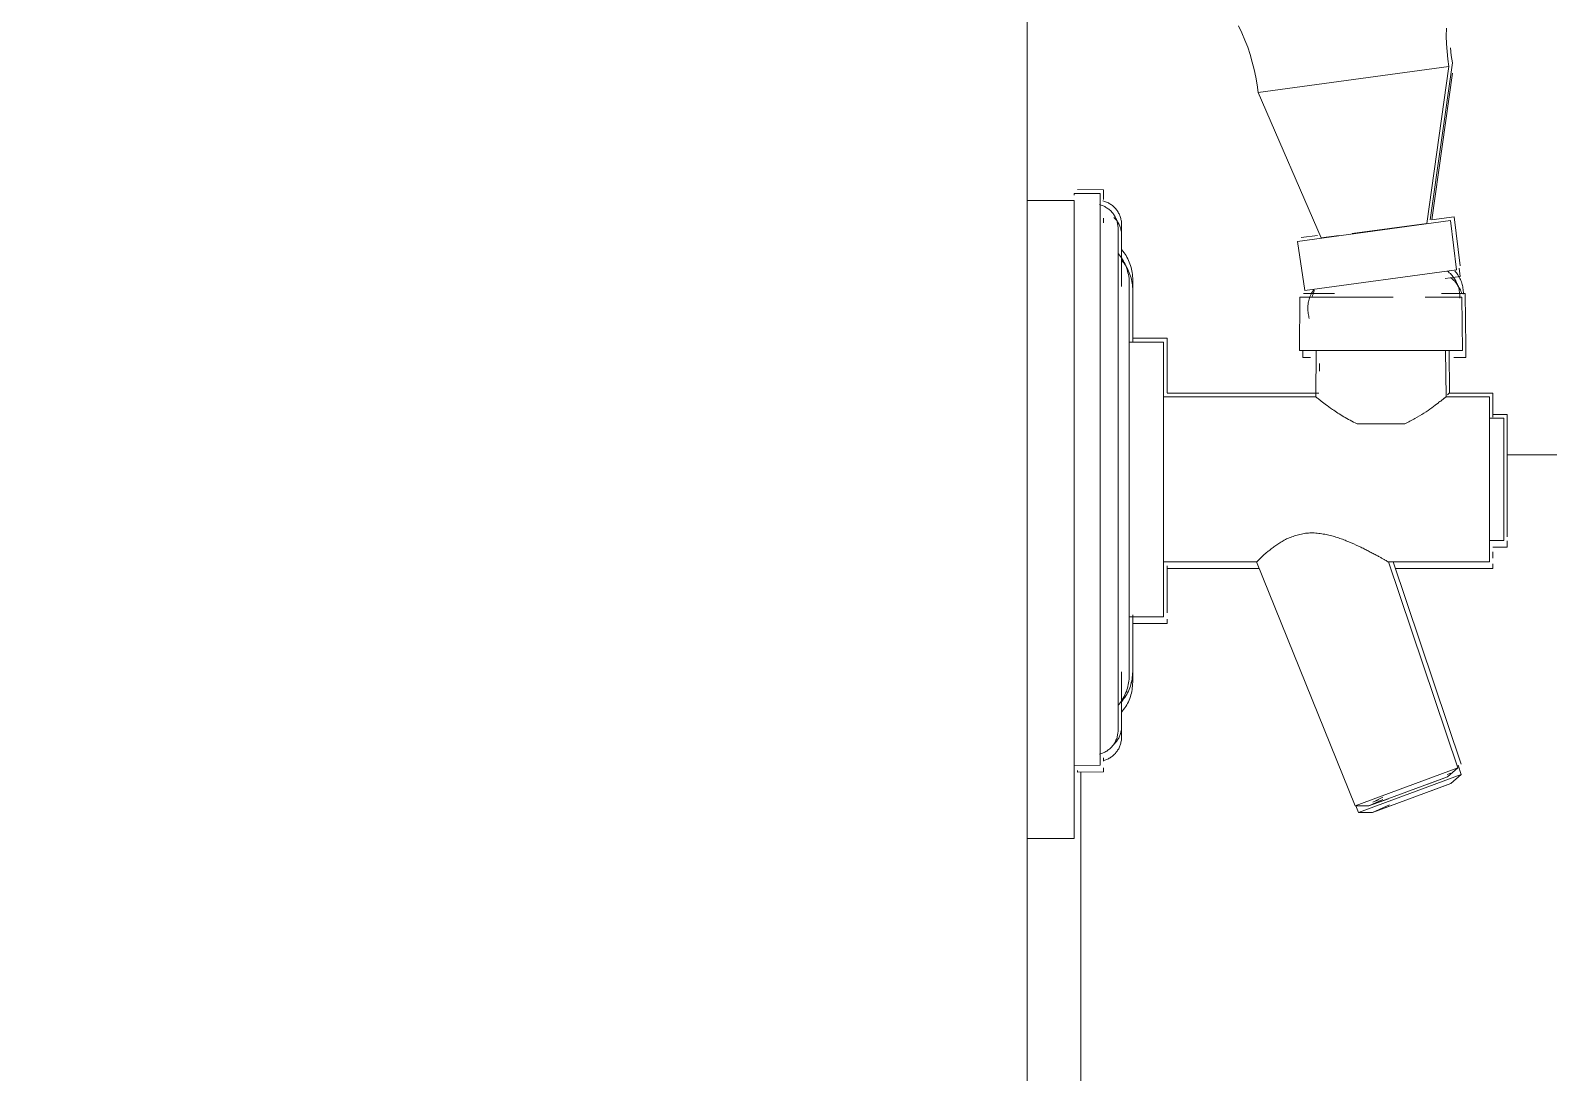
# Model space of a CAD drawing. Extents: x 4834 to 83801, y -13735 to 32221.
# Drawn here: x 13587.18 to 13599.08, y -12441.37 to -12433.21 of the extents above; entities that cross this region are included whole.
import ezdxf

# ---------------------------------------------------------------- set-up
doc = ezdxf.new("R2010")
doc.units = 0
doc.header["$LTSCALE"] = 8
doc.header["$MEASUREMENT"] = 0
doc.layers.add('A-COLS', color=52, linetype='Continuous', lineweight=9)
doc.layers.add('Q-CASE', color=31, linetype='Continuous', lineweight=9)
doc.layers.add('A-WALL-PATT', color=253, linetype='Continuous')

# ---------------------------------------------------------------- blocks, each defined once
blk = doc.blocks.new('Rectangular Column - 24_ x 24_-369624-Section 1')
at = {"layer": 'A-COLS'}
blk.add_line((844.667, 108), (844.667, 0), dxfattribs=at)
blk = doc.blocks.new('BAR_WITH_STOOLS_16588 - BAR_WITH_STOOLS_16588-392758-Section 1')
at = {"layer": 'Q-CASE'}
for p, q in [((847.827, 73.849), (848, 75.078)), ((846.477, 74.845), (847.972, 75.049)), ((847.8, 73.82), (847.972, 75.049)), ((847.838, 73.848), (848, 74.996)), ((846.477, 74.845), (846.972, 73.707)), ((845.24, 74.053), (845.036, 74.055)), ((845.036, 74.055), (845.036, 74.041)), ((845.267, 74.082), (845.063, 74.085)), ((845.24, 69.574), (845.24, 74.053)), ((845.267, 74.006), (845.267, 74.082)), ((845.036, 74), (844.667, 74)), ((845.036, 69), (845.036, 74)), ((845.267, 73.824), (845.267, 73.861)), ((845.38, 73.654), (845.38, 73.783)), ((845.38, 73.783), (845.38, 73.654)), ((845.38, 69.844), (845.38, 73.783)), ((845.38, 73.783), (845.38, 73.588)), ((845.38, 73.654), (845.38, 73.783)), ((845.38, 73.783), (845.38, 73.654)), ((845.38, 73.654), (845.38, 73.783)), ((845.38, 73.783), (845.38, 73.654)), ((845.407, 73.325), (845.407, 73.813)), ((845.407, 73.813), (845.407, 73.617)), ((845.407, 73.617), (845.407, 73.813)), ((845.407, 73.813), (845.407, 73.617)), ((845.407, 73.617), (845.407, 73.813)), ((845.407, 73.813), (845.407, 73.617)), ((845.407, 73.617), (845.407, 73.813)), ((845.407, 73.813), (845.407, 73.617)), ((846.787, 73.679), (847.986, 73.842)), ((847.214, 73.74), (847.8, 73.82)), ((847.837, 73.848), (848.013, 73.872)), ((848.033, 73.456), (847.986, 73.842)), ((848.06, 73.486), (848.013, 73.872)), ((845.407, 73.664), (845.407, 73.73)), ((845.407, 73.73), (845.407, 73.664)), ((845.407, 73.664), (845.407, 73.73)), ((845.407, 73.73), (845.407, 73.664)), ((846.787, 73.679), (846.845, 73.294)), ((846.814, 73.709), (846.944, 73.726)), ((846.972, 73.707), (847.112, 73.726)), ((846.845, 73.294), (848.033, 73.456)), ((848.06, 73.403), (848.052, 73.47)), ((845.468, 73.073), (845.468, 73.348)), ((845.468, 73.348), (845.468, 73.073)), ((845.468, 70.279), (845.468, 73.348)), ((845.468, 73.348), (845.468, 72.966)), ((845.468, 73.073), (845.468, 73.348)), ((845.468, 73.348), (845.468, 73.073)), ((845.468, 73.073), (845.468, 73.348)), ((845.468, 73.348), (845.468, 73.073)), ((845.495, 72.967), (845.495, 73.378)), ((845.495, 73.378), (845.495, 72.967)), ((845.495, 72.967), (845.495, 73.378)), ((845.495, 73.378), (845.495, 72.967)), ((845.495, 72.967), (845.495, 73.378)), ((845.495, 73.378), (845.495, 72.967)), ((845.495, 72.967), (845.495, 73.378)), ((845.495, 73.378), (845.495, 72.967)), ((845.495, 72.962), (845.495, 73.295)), ((845.495, 73.295), (845.495, 72.962)), ((845.495, 72.962), (845.495, 73.295)), ((845.495, 73.295), (845.495, 72.962)), ((847.943, 73.388), (848.06, 73.403)), ((846.805, 73.241), (846.801, 72.823)), ((847.535, 73.241), (846.805, 73.241)), ((847.077, 73.271), (846.833, 73.271)), ((848.074, 73.241), (847.788, 73.241)), ((848.101, 73.271), (847.915, 73.271)), ((848.078, 72.823), (848.074, 73.241)), ((848.105, 72.853), (848.101, 73.271)), ((845.737, 72.89), (845.468, 72.89)), ((845.468, 70.737), (845.468, 72.89)), ((845.765, 72.919), (845.495, 72.919)), ((845.737, 70.737), (845.737, 72.89)), ((845.765, 72.491), (845.765, 72.919)), ((846.801, 72.823), (848.078, 72.823)), ((846.829, 72.823), (846.828, 72.77)), ((846.933, 72.823), (846.929, 72.46)), ((847.95, 72.46), (847.946, 72.823)), ((847.977, 72.49), (847.974, 72.823)), ((848.104, 72.853), (848.105, 72.853)), ((848.105, 72.77), (848.105, 72.853)), ((846.828, 72.77), (846.889, 72.77)), ((846.959, 72.723), (846.958, 72.661)), ((848.011, 72.77), (848.105, 72.77)), ((846.929, 72.46), (845.737, 72.46)), ((846.953, 72.49), (845.765, 72.49)), ((848.29, 72.46), (847.95, 72.46)), ((848.317, 72.49), (847.977, 72.49)), ((848.29, 71.167), (848.29, 72.46)), ((848.317, 72.301), (848.317, 72.49)), ((845.382, 71.853), (845.382, 72.267)), ((847.253, 72.25), (847.627, 72.25)), ((848.402, 72.293), (848.29, 72.293)), ((848.429, 72.323), (848.317, 72.323)), ((848.402, 71.334), (848.402, 72.293)), ((848.429, 71.364), (848.429, 72.323)), ((845.382, 71.36), (845.382, 71.813)), ((848.29, 71.334), (848.402, 71.334)), ((848.317, 71.281), (848.429, 71.281)), ((848.429, 71.281), (848.429, 71.331)), ((845.737, 71.167), (846.465, 71.167)), ((846.465, 71.167), (847.238, 69.254)), ((847.5, 71.167), (848.29, 71.167)), ((848.043, 69.552), (847.5, 71.167)), ((848.07, 69.582), (847.537, 71.167)), ((848.317, 71.196), (848.317, 71.246)), ((848.317, 71.114), (848.317, 71.151)), ((845.765, 70.767), (845.765, 71.137)), ((845.765, 71.114), (846.486, 71.114)), ((847.555, 71.114), (848.317, 71.114)), ((845.468, 70.737), (845.737, 70.737)), ((845.468, 70.7), (845.468, 70.279)), ((845.495, 70.309), (845.495, 70.708)), ((845.495, 70.708), (845.495, 70.309)), ((845.495, 70.226), (845.495, 70.708)), ((845.495, 70.685), (845.495, 70.702)), ((845.495, 70.685), (845.765, 70.685)), ((845.765, 70.685), (845.765, 70.719)), ((845.495, 70.309), (845.495, 70.652)), ((845.495, 70.652), (845.495, 70.309)), ((845.495, 70.309), (845.495, 70.652)), ((845.495, 70.652), (845.495, 70.309)), ((845.495, 70.309), (845.495, 70.652)), ((845.495, 70.652), (845.495, 70.309)), ((845.495, 70.648), (845.495, 70.226)), ((845.495, 70.226), (845.495, 70.648)), ((845.495, 70.648), (845.495, 70.226)), ((845.468, 70.497), (845.468, 70.535)), ((845.468, 70.535), (845.468, 70.497)), ((845.468, 70.497), (845.468, 70.535)), ((845.468, 70.535), (845.468, 70.497)), ((845.468, 70.497), (845.468, 70.535)), ((845.468, 70.535), (845.468, 70.497)), ((845.468, 70.279), (845.468, 70.484)), ((845.468, 70.484), (845.468, 70.279)), ((845.468, 70.279), (845.468, 70.484)), ((845.468, 70.484), (845.468, 70.279)), ((845.468, 70.279), (845.468, 70.484)), ((845.468, 70.484), (845.468, 70.279)), ((845.407, 69.874), (845.407, 70.304)), ((845.38, 70.039), (845.38, 69.844)), ((845.407, 70.069), (845.407, 69.874)), ((845.407, 69.792), (845.407, 70.048)), ((845.407, 69.987), (845.407, 69.792)), ((845.407, 69.792), (845.407, 69.987)), ((845.407, 69.987), (845.407, 69.792)), ((845.38, 69.844), (845.38, 69.917)), ((845.38, 69.917), (845.38, 69.844)), ((845.38, 69.844), (845.38, 69.917)), ((845.38, 69.917), (845.38, 69.844)), ((845.38, 69.844), (845.38, 69.917)), ((845.38, 69.917), (845.38, 69.844)), ((845.407, 69.874), (845.407, 69.915)), ((845.407, 69.915), (845.407, 69.874)), ((845.407, 69.874), (845.407, 69.915)), ((845.407, 69.915), (845.407, 69.874)), ((845.407, 69.874), (845.407, 69.915)), ((845.407, 69.915), (845.407, 69.874)), ((845.267, 69.604), (845.267, 69.631)), ((845.036, 69.572), (845.24, 69.574)), ((845.063, 69.532), (845.063, 69.519)), ((845.063, 69.519), (845.267, 69.522)), ((845.267, 69.522), (845.267, 69.553)), ((848.043, 69.552), (847.238, 69.254)), ((848.07, 69.5), (847.265, 69.202)), ((847.959, 69.501), (847.988, 69.511)), ((847.988, 69.511), (847.959, 69.501)), ((847.961, 69.482), (848.043, 69.552)), ((847.988, 69.429), (848.07, 69.5)), ((847.988, 69.429), (848.07, 69.5)), ((848.07, 69.5), (848.046, 69.573)), ((847.346, 69.254), (847.961, 69.482)), ((847.373, 69.202), (847.988, 69.429)), ((847.961, 69.482), (847.807, 69.425)), ((847.988, 69.429), (847.834, 69.372)), ((847.834, 69.372), (847.988, 69.429)), ((847.988, 69.429), (847.834, 69.372)), ((847.238, 69.254), (847.346, 69.254)), ((847.243, 69.256), (847.265, 69.202)), ((847.5, 69.311), (847.346, 69.254)), ((847.455, 69.305), (847.346, 69.254)), ((847.507, 69.264), (847.373, 69.202)), ((847.507, 69.264), (847.373, 69.202)), ((847.527, 69.259), (847.373, 69.202)), ((847.373, 69.202), (847.527, 69.259)), ((847.527, 69.259), (847.373, 69.202)), ((847.376, 69.285), (847.42, 69.301)), ((847.42, 69.301), (847.376, 69.285)), ((847.455, 69.322), (847.397, 69.295)), ((847.265, 69.202), (847.373, 69.202)), ((844.667, 69), (845.036, 69))]:
    blk.add_line(p, q, dxfattribs=at)
at = {"layer": 'Q-CASE', "flags": 128}
for points in [[(847.953, 75.349), (847.952, 75.288), (847.953, 75.227), (847.958, 75.166), (847.964, 75.106), (847.972, 75.049)], [(846.477, 74.845), (846.47, 74.905), (846.46, 74.965), (846.447, 75.025), (846.432, 75.084), (846.415, 75.143), (846.396, 75.2), (846.374, 75.257), (846.35, 75.313), (846.324, 75.368)], [(847.985, 75.196), (847.991, 75.135), (848, 75.078)], [(845.234, 73.967), (845.241, 73.965), (845.248, 73.963), (845.256, 73.96), (845.263, 73.957), (845.27, 73.954), (845.277, 73.951), (845.283, 73.947), (845.29, 73.943), (845.296, 73.939), (845.303, 73.935), (845.309, 73.93), (845.314, 73.925), (845.32, 73.92), (845.326, 73.915), (845.331, 73.909), (845.336, 73.903), (845.341, 73.897), (845.345, 73.891), (845.349, 73.885), (845.353, 73.878), (845.357, 73.872), (845.361, 73.865), (845.364, 73.858), (845.367, 73.851), (845.37, 73.844), (845.372, 73.836), (845.374, 73.829), (845.376, 73.822), (845.377, 73.814), (845.378, 73.807), (845.379, 73.799), (845.38, 73.791), (845.38, 73.784), (845.38, 73.783)], [(845.261, 73.997), (845.268, 73.995), (845.276, 73.992), (845.283, 73.99), (845.29, 73.987), (845.297, 73.984), (845.304, 73.981), (845.31, 73.977), (845.317, 73.973), (845.323, 73.969), (845.33, 73.964), (845.336, 73.96), (845.342, 73.955), (845.347, 73.95), (845.353, 73.944), (845.358, 73.939), (845.363, 73.933), (845.368, 73.927), (845.372, 73.921), (845.377, 73.915), (845.381, 73.908), (845.384, 73.901), (845.388, 73.895), (845.391, 73.888), (845.394, 73.881), (845.397, 73.874), (845.399, 73.866), (845.401, 73.859), (845.403, 73.851), (845.404, 73.844), (845.406, 73.836), (845.406, 73.829), (845.407, 73.821), (845.407, 73.814), (845.407, 73.813)], [(845.341, 73.897), (845.345, 73.891), (845.349, 73.885), (845.353, 73.878), (845.357, 73.872)], [(845.341, 73.897), (845.345, 73.891), (845.349, 73.885), (845.353, 73.878), (845.357, 73.872)], [(845.341, 73.897), (845.345, 73.891), (845.349, 73.885), (845.353, 73.878), (845.357, 73.872)], [(845.368, 73.927), (845.372, 73.921), (845.377, 73.915), (845.381, 73.908), (845.384, 73.901), (845.388, 73.895), (845.391, 73.888), (845.394, 73.881), (845.397, 73.874), (845.399, 73.866), (845.401, 73.859), (845.403, 73.851), (845.404, 73.844), (845.406, 73.836), (845.406, 73.829), (845.407, 73.821), (845.407, 73.814), (845.407, 73.813)], [(845.368, 73.927), (845.372, 73.921), (845.377, 73.915), (845.381, 73.908), (845.384, 73.901), (845.388, 73.895), (845.391, 73.888), (845.394, 73.881), (845.397, 73.874), (845.399, 73.866), (845.401, 73.859), (845.403, 73.851), (845.404, 73.844), (845.406, 73.836), (845.406, 73.829), (845.407, 73.821), (845.407, 73.814), (845.407, 73.813)], [(845.368, 73.927), (845.372, 73.921), (845.377, 73.915), (845.381, 73.908), (845.384, 73.901), (845.388, 73.895), (845.391, 73.888), (845.394, 73.881), (845.397, 73.874), (845.399, 73.866), (845.401, 73.859), (845.403, 73.851), (845.404, 73.844), (845.406, 73.836), (845.406, 73.829), (845.407, 73.821), (845.407, 73.814), (845.407, 73.813)], [(845.347, 73.867), (845.353, 73.862), (845.358, 73.856), (845.363, 73.851), (845.368, 73.845), (845.372, 73.839), (845.377, 73.832), (845.381, 73.826), (845.384, 73.819), (845.388, 73.812), (845.391, 73.805), (845.394, 73.798), (845.397, 73.791), (845.399, 73.784), (845.401, 73.776), (845.403, 73.769), (845.404, 73.762), (845.406, 73.754), (845.406, 73.746), (845.407, 73.739), (845.407, 73.731), (845.407, 73.73)], [(845.367, 73.851), (845.37, 73.844), (845.372, 73.836), (845.374, 73.829), (845.376, 73.822), (845.377, 73.814), (845.378, 73.807), (845.379, 73.799), (845.38, 73.791), (845.38, 73.784), (845.38, 73.783)], [(845.367, 73.851), (845.37, 73.844), (845.372, 73.836), (845.374, 73.829), (845.376, 73.822), (845.377, 73.814), (845.378, 73.807), (845.379, 73.799), (845.38, 73.791), (845.38, 73.784), (845.38, 73.783)], [(845.367, 73.851), (845.37, 73.844), (845.372, 73.836), (845.374, 73.829), (845.376, 73.822), (845.377, 73.814), (845.378, 73.807), (845.379, 73.799), (845.38, 73.791), (845.38, 73.784), (845.38, 73.783)], [(845.368, 73.845), (845.372, 73.839), (845.377, 73.832), (845.381, 73.826), (845.384, 73.819), (845.388, 73.812), (845.391, 73.805), (845.394, 73.798), (845.397, 73.791), (845.399, 73.784), (845.401, 73.776), (845.403, 73.769), (845.404, 73.762), (845.406, 73.754), (845.406, 73.746), (845.407, 73.739), (845.407, 73.731), (845.407, 73.73)], [(845.382, 73.583), (845.391, 73.572), (845.4, 73.561), (845.408, 73.549), (845.415, 73.537), (845.423, 73.524), (845.429, 73.512), (845.436, 73.499), (845.441, 73.486), (845.446, 73.473), (845.451, 73.459), (845.455, 73.446), (845.458, 73.432), (845.461, 73.418), (845.464, 73.404), (845.466, 73.39), (845.467, 73.375), (845.467, 73.361), (845.468, 73.351)], [(845.408, 73.549), (845.415, 73.537), (845.423, 73.524), (845.429, 73.512), (845.436, 73.499), (845.441, 73.486), (845.446, 73.473), (845.451, 73.459), (845.455, 73.446), (845.458, 73.432), (845.461, 73.418), (845.464, 73.404), (845.466, 73.39), (845.467, 73.375), (845.467, 73.361), (845.468, 73.351)], [(845.408, 73.549), (845.415, 73.537), (845.423, 73.524), (845.429, 73.512), (845.436, 73.499), (845.441, 73.486), (845.446, 73.473), (845.451, 73.459), (845.455, 73.446), (845.458, 73.432), (845.461, 73.418), (845.464, 73.404), (845.466, 73.39), (845.467, 73.375), (845.467, 73.361), (845.468, 73.351)], [(845.408, 73.549), (845.415, 73.537), (845.423, 73.524), (845.429, 73.512), (845.436, 73.499), (845.441, 73.486), (845.446, 73.473), (845.451, 73.459), (845.455, 73.446), (845.458, 73.432), (845.461, 73.418), (845.464, 73.404), (845.466, 73.39), (845.467, 73.375), (845.467, 73.361), (845.468, 73.351)], [(845.409, 73.613), (845.418, 73.602), (845.427, 73.59), (845.435, 73.579), (845.443, 73.567), (845.45, 73.554), (845.456, 73.542), (845.463, 73.529), (845.468, 73.516), (845.473, 73.502), (845.478, 73.489), (845.482, 73.475), (845.486, 73.462), (845.488, 73.448), (845.491, 73.434), (845.493, 73.419), (845.494, 73.405), (845.495, 73.391), (845.495, 73.381)], [(845.409, 73.613), (845.418, 73.602), (845.427, 73.59), (845.435, 73.579), (845.443, 73.567), (845.45, 73.554), (845.456, 73.542), (845.463, 73.529), (845.468, 73.516), (845.473, 73.502), (845.478, 73.489), (845.482, 73.475), (845.485, 73.462), (845.488, 73.448), (845.491, 73.434), (845.493, 73.419), (845.494, 73.405), (845.495, 73.391), (845.495, 73.381)], [(845.409, 73.613), (845.418, 73.602), (845.427, 73.59), (845.435, 73.579), (845.443, 73.567), (845.45, 73.554), (845.456, 73.542), (845.463, 73.529), (845.468, 73.516), (845.473, 73.502), (845.478, 73.489), (845.482, 73.475), (845.486, 73.462), (845.488, 73.448), (845.491, 73.434), (845.493, 73.419), (845.494, 73.405), (845.495, 73.391), (845.495, 73.381)], [(845.409, 73.613), (845.418, 73.602), (845.427, 73.59), (845.435, 73.579), (845.443, 73.567), (845.45, 73.554), (845.456, 73.542), (845.463, 73.529), (845.468, 73.516), (845.473, 73.502), (845.478, 73.489), (845.482, 73.475), (845.485, 73.462), (845.488, 73.448), (845.491, 73.434), (845.493, 73.419), (845.494, 73.405), (845.495, 73.391), (845.495, 73.381)], [(845.409, 73.53), (845.418, 73.519), (845.427, 73.508), (845.435, 73.496), (845.443, 73.484), (845.45, 73.472), (845.456, 73.459), (845.463, 73.446), (845.468, 73.433), (845.473, 73.42), (845.478, 73.407), (845.482, 73.393), (845.486, 73.379), (845.488, 73.365), (845.491, 73.351), (845.493, 73.337), (845.494, 73.323), (845.495, 73.309), (845.495, 73.299)], [(845.409, 73.53), (845.418, 73.519), (845.427, 73.508), (845.435, 73.496), (845.443, 73.484), (845.45, 73.472), (845.456, 73.459), (845.463, 73.446), (845.468, 73.433), (845.473, 73.42), (845.478, 73.407), (845.482, 73.393), (845.486, 73.379), (845.488, 73.365), (845.491, 73.351), (845.493, 73.337), (845.494, 73.323), (845.495, 73.309), (845.495, 73.299)], [(847.961, 73.446), (847.969, 73.44), (847.976, 73.433), (847.984, 73.426), (847.991, 73.418), (847.998, 73.411), (848.004, 73.403), (848.01, 73.395), (848.016, 73.386), (848.022, 73.378), (848.027, 73.369), (848.031, 73.36), (848.036, 73.35), (848.04, 73.341), (848.043, 73.331), (848.047, 73.322), (848.05, 73.312), (848.052, 73.302), (848.054, 73.292), (848.056, 73.282), (848.057, 73.272), (848.058, 73.261), (848.058, 73.251), (848.059, 73.241), (848.058, 73.235)], [(848.018, 73.448), (848.025, 73.441), (848.031, 73.433), (848.037, 73.424), (848.043, 73.416), (848.049, 73.407), (848.054, 73.398), (848.059, 73.389), (848.063, 73.38), (848.067, 73.371), (848.071, 73.361), (848.074, 73.351), (848.077, 73.342), (848.079, 73.332), (848.081, 73.322), (848.083, 73.312), (848.084, 73.301), (848.085, 73.291), (848.086, 73.281), (848.086, 73.271), (848.085, 73.264)], [(845.468, 73.201), (845.468, 73.217), (845.468, 73.241), (845.468, 73.262), (845.468, 73.282), (845.468, 73.299), (845.468, 73.314), (845.468, 73.326), (845.468, 73.336), (845.468, 73.343), (845.468, 73.348), (845.468, 73.351), (845.468, 73.351)], [(845.468, 73.351), (845.468, 73.35), (845.468, 73.346), (845.468, 73.34), (845.468, 73.332), (845.468, 73.321), (845.468, 73.307), (845.468, 73.291), (845.468, 73.273), (845.468, 73.253), (845.468, 73.23), (845.468, 73.205), (845.468, 73.201)], [(845.468, 70.275), (845.468, 70.277), (845.468, 70.28), (845.468, 70.287), (845.468, 70.295), (845.468, 70.306), (845.468, 70.32), (845.468, 70.335), (845.468, 70.354), (845.468, 70.374), (845.468, 70.397), (845.468, 70.422), (845.468, 70.449), (845.468, 70.479), (845.468, 70.51), (845.468, 70.544), (845.468, 70.58), (845.468, 70.618), (845.468, 70.657), (845.468, 70.699), (845.468, 70.742), (845.468, 70.787), (845.468, 70.833), (845.468, 70.882), (845.468, 70.931), (845.468, 70.982), (845.468, 71.035), (845.468, 71.089), (845.468, 71.143), (845.468, 71.199), (845.468, 71.256), (845.468, 71.314), (845.468, 71.372), (845.468, 71.432), (845.468, 71.492), (845.468, 71.552), (845.468, 71.613), (845.468, 71.674), (845.468, 71.735), (845.468, 71.797), (845.468, 71.858), (845.468, 71.92), (845.468, 71.981), (845.468, 72.042), (845.468, 72.103), (845.468, 72.163), (845.468, 72.222), (845.468, 72.281), (845.468, 72.34), (845.468, 72.397), (845.468, 72.453), (845.468, 72.509), (845.468, 72.563), (845.468, 72.616), (845.468, 72.668), (845.468, 72.718), (845.468, 72.767), (845.468, 72.815), (845.468, 72.861), (845.468, 72.905), (845.468, 72.947), (845.468, 72.988), (845.468, 73.027), (845.468, 73.064), (845.468, 73.098), (845.468, 73.131), (845.468, 73.162), (845.468, 73.19), (845.468, 73.217), (845.468, 73.241), (845.468, 73.262), (845.468, 73.282), (845.468, 73.299), (845.468, 73.314), (845.468, 73.326), (845.468, 73.336), (845.468, 73.343), (845.468, 73.348), (845.468, 73.351), (845.468, 73.351)], [(845.468, 73.351), (845.468, 73.35), (845.468, 73.346), (845.468, 73.34), (845.468, 73.332), (845.468, 73.321), (845.468, 73.307), (845.468, 73.291), (845.468, 73.273), (845.468, 73.253), (845.468, 73.23), (845.468, 73.205), (845.468, 73.178), (845.468, 73.148), (845.468, 73.116), (845.468, 73.083), (845.468, 73.047), (845.468, 73.009), (845.468, 72.97), (845.468, 72.928), (845.468, 72.885)], [(845.468, 73.201), (845.468, 73.217), (845.468, 73.241), (845.468, 73.262), (845.468, 73.282), (845.468, 73.299), (845.468, 73.314), (845.468, 73.326), (845.468, 73.336), (845.468, 73.343), (845.468, 73.348), (845.468, 73.351), (845.468, 73.351)], [(845.468, 73.351), (845.468, 73.35), (845.468, 73.346), (845.468, 73.34), (845.468, 73.332), (845.468, 73.321), (845.468, 73.307), (845.468, 73.291), (845.468, 73.273), (845.468, 73.253), (845.468, 73.23), (845.468, 73.205), (845.468, 73.201)], [(845.468, 73.201), (845.468, 73.217), (845.468, 73.241), (845.468, 73.262), (845.468, 73.282), (845.468, 73.299), (845.468, 73.314), (845.468, 73.326), (845.468, 73.336), (845.468, 73.343), (845.468, 73.348), (845.468, 73.351), (845.468, 73.351)], [(845.468, 73.351), (845.468, 73.35), (845.468, 73.346), (845.468, 73.34), (845.468, 73.332), (845.468, 73.321), (845.468, 73.307), (845.468, 73.291), (845.468, 73.273), (845.468, 73.253), (845.468, 73.23), (845.468, 73.205), (845.468, 73.201)], [(845.495, 72.891), (845.495, 72.935), (845.495, 72.977), (845.495, 73.018), (845.495, 73.057), (845.495, 73.093), (845.495, 73.128), (845.495, 73.161), (845.495, 73.192), (845.495, 73.22), (845.495, 73.246), (845.495, 73.271), (845.495, 73.292), (845.495, 73.312), (845.495, 73.329), (845.495, 73.344), (845.495, 73.356), (845.495, 73.366), (845.495, 73.373), (845.495, 73.378), (845.495, 73.381), (845.495, 73.381)], [(845.495, 73.381), (845.495, 73.38), (845.495, 73.376), (845.495, 73.37), (845.495, 73.362), (845.495, 73.35), (845.495, 73.337), (845.495, 73.321), (845.495, 73.303), (845.495, 73.283), (845.495, 73.26), (845.495, 73.235), (845.495, 73.207), (845.495, 73.178), (845.495, 73.146), (845.495, 73.113), (845.495, 73.077), (845.495, 73.039), (845.495, 72.999), (845.495, 72.958), (845.495, 72.915)], [(845.495, 72.931), (845.495, 72.935), (845.495, 72.977), (845.495, 73.018), (845.495, 73.057), (845.495, 73.093), (845.495, 73.128), (845.495, 73.161), (845.495, 73.192), (845.495, 73.22), (845.495, 73.246), (845.495, 73.271), (845.495, 73.292), (845.495, 73.312), (845.495, 73.329), (845.495, 73.344), (845.495, 73.356), (845.495, 73.366), (845.495, 73.373), (845.495, 73.378), (845.495, 73.381), (845.495, 73.381)], [(845.495, 73.381), (845.495, 73.38), (845.495, 73.376), (845.495, 73.37), (845.495, 73.362), (845.495, 73.35), (845.495, 73.337), (845.495, 73.321), (845.495, 73.303), (845.495, 73.283), (845.495, 73.26), (845.495, 73.235), (845.495, 73.207), (845.495, 73.178), (845.495, 73.146), (845.495, 73.113), (845.495, 73.077), (845.495, 73.039), (845.495, 72.999), (845.495, 72.958), (845.495, 72.915)], [(845.495, 72.931), (845.495, 72.935), (845.495, 72.977), (845.495, 73.018), (845.495, 73.057), (845.495, 73.093), (845.495, 73.128), (845.495, 73.161), (845.495, 73.192), (845.495, 73.22), (845.495, 73.246), (845.495, 73.271), (845.495, 73.292), (845.495, 73.312), (845.495, 73.329), (845.495, 73.344), (845.495, 73.356), (845.495, 73.366), (845.495, 73.373), (845.495, 73.378), (845.495, 73.381), (845.495, 73.381)], [(845.495, 73.381), (845.495, 73.38), (845.495, 73.376), (845.495, 73.37), (845.495, 73.362), (845.495, 73.35), (845.495, 73.337), (845.495, 73.321), (845.495, 73.303), (845.495, 73.283), (845.495, 73.26), (845.495, 73.235), (845.495, 73.207), (845.495, 73.178), (845.495, 73.146), (845.495, 73.113), (845.495, 73.077), (845.495, 73.039), (845.495, 72.999), (845.495, 72.958), (845.495, 72.915)], [(845.495, 72.931), (845.495, 72.935), (845.495, 72.977), (845.495, 73.018), (845.495, 73.057), (845.495, 73.093), (845.495, 73.128), (845.495, 73.161), (845.495, 73.192), (845.495, 73.22), (845.495, 73.246), (845.495, 73.271), (845.495, 73.292), (845.495, 73.312), (845.495, 73.329), (845.495, 73.344), (845.495, 73.356), (845.495, 73.366), (845.495, 73.373), (845.495, 73.378), (845.495, 73.381), (845.495, 73.381)], [(845.495, 73.381), (845.495, 73.38), (845.495, 73.376), (845.495, 73.37), (845.495, 73.362), (845.495, 73.35), (845.495, 73.337), (845.495, 73.321), (845.495, 73.303), (845.495, 73.283), (845.495, 73.26), (845.495, 73.235), (845.495, 73.207), (845.495, 73.178), (845.495, 73.146), (845.495, 73.113), (845.495, 73.077), (845.495, 73.039), (845.495, 72.999), (845.495, 72.958), (845.495, 72.915)], [(845.495, 72.931), (845.495, 72.936), (845.495, 72.974), (845.495, 73.011), (845.495, 73.046), (845.495, 73.079), (845.495, 73.109), (845.495, 73.138), (845.495, 73.164), (845.495, 73.188), (845.495, 73.21), (845.495, 73.229), (845.495, 73.246), (845.495, 73.261), (845.495, 73.273), (845.495, 73.283), (845.495, 73.291), (845.495, 73.296), (845.495, 73.298), (845.495, 73.299)], [(845.495, 73.299), (845.495, 73.298), (845.495, 73.294), (845.495, 73.288), (845.495, 73.279), (845.495, 73.268), (845.495, 73.255), (845.495, 73.239), (845.495, 73.221), (845.495, 73.2), (845.495, 73.177), (845.495, 73.152), (845.495, 73.125), (845.495, 73.095), (845.495, 73.064), (845.495, 73.03), (845.495, 72.994), (845.495, 72.957), (845.495, 72.917)], [(845.495, 72.931), (845.495, 72.936), (845.495, 72.974), (845.495, 73.011), (845.495, 73.046), (845.495, 73.079), (845.495, 73.109), (845.495, 73.138), (845.495, 73.164), (845.495, 73.188), (845.495, 73.21), (845.495, 73.229), (845.495, 73.246), (845.495, 73.261), (845.495, 73.273), (845.495, 73.283), (845.495, 73.291), (845.495, 73.296), (845.495, 73.298), (845.495, 73.299)], [(845.495, 73.299), (845.495, 73.298), (845.495, 73.294), (845.495, 73.288), (845.495, 73.279), (845.495, 73.268), (845.495, 73.255), (845.495, 73.239), (845.495, 73.221), (845.495, 73.2), (845.495, 73.177), (845.495, 73.152), (845.495, 73.125), (845.495, 73.095), (845.495, 73.064), (845.495, 73.03), (845.495, 72.994), (845.495, 72.957), (845.495, 72.917)], [(846.879, 73.074), (846.876, 73.084), (846.874, 73.094), (846.872, 73.104), (846.87, 73.114), (846.869, 73.124), (846.868, 73.134), (846.867, 73.145), (846.867, 73.155), (846.867, 73.165), (846.868, 73.175), (846.869, 73.185), (846.871, 73.196), (846.873, 73.206), (846.875, 73.216), (846.878, 73.226), (846.881, 73.235), (846.884, 73.245), (846.888, 73.254), (846.893, 73.264), (846.897, 73.273), (846.902, 73.282), (846.908, 73.291), (846.913, 73.299), (846.917, 73.304)], [(846.902, 73.245), (846.905, 73.255), (846.908, 73.265), (846.912, 73.275), (846.915, 73.284), (846.92, 73.294)], [(847.988, 73.394), (847.996, 73.387), (848.003, 73.38), (848.011, 73.373), (848.018, 73.366), (848.025, 73.358), (848.031, 73.35), (848.037, 73.342), (848.043, 73.334), (848.049, 73.325), (848.054, 73.316), (848.059, 73.307), (848.063, 73.298), (848.067, 73.288), (848.071, 73.279), (848.074, 73.269)], [(847.996, 73.387), (848.003, 73.38), (848.011, 73.373), (848.018, 73.366), (848.025, 73.358), (848.031, 73.35), (848.037, 73.342), (848.043, 73.334), (848.049, 73.325), (848.054, 73.316), (848.059, 73.307), (848.063, 73.298), (848.067, 73.288), (848.071, 73.279), (848.074, 73.269)], [(848.016, 73.386), (848.022, 73.378), (848.027, 73.369), (848.031, 73.36), (848.036, 73.35), (848.04, 73.341), (848.043, 73.331), (848.047, 73.322), (848.05, 73.312), (848.052, 73.302), (848.054, 73.292), (848.056, 73.282), (848.057, 73.272)], [(848.016, 73.386), (848.022, 73.378), (848.027, 73.369), (848.031, 73.36), (848.036, 73.35), (848.04, 73.341), (848.043, 73.331), (848.047, 73.322), (848.05, 73.312), (848.052, 73.302), (848.054, 73.292), (848.056, 73.282), (848.057, 73.272)], [(848.016, 73.386), (848.022, 73.378), (848.027, 73.369), (848.031, 73.36), (848.036, 73.35), (848.04, 73.341), (848.043, 73.331), (848.047, 73.322), (848.05, 73.312), (848.052, 73.302), (848.054, 73.292), (848.056, 73.282), (848.057, 73.272)], [(848.054, 73.398), (848.058, 73.389), (848.063, 73.38), (848.067, 73.371), (848.071, 73.361), (848.074, 73.351), (848.077, 73.342), (848.079, 73.332), (848.081, 73.322), (848.083, 73.312), (848.084, 73.301), (848.085, 73.291), (848.086, 73.281), (848.086, 73.271)], [(848.054, 73.398), (848.059, 73.389), (848.063, 73.38), (848.067, 73.371), (848.071, 73.361), (848.074, 73.351), (848.077, 73.342), (848.079, 73.332), (848.081, 73.322), (848.083, 73.312), (848.084, 73.301), (848.085, 73.291), (848.086, 73.281), (848.086, 73.271)], [(848.054, 73.398), (848.058, 73.389), (848.063, 73.38), (848.067, 73.371), (848.071, 73.361), (848.074, 73.351), (848.077, 73.342), (848.079, 73.332), (848.081, 73.322), (848.083, 73.312), (848.084, 73.301), (848.085, 73.291), (848.086, 73.281), (848.086, 73.271)], [(845.468, 70.722), (845.468, 70.679), (845.468, 70.639), (845.468, 70.6), (845.468, 70.563), (845.468, 70.528), (845.468, 70.496), (845.468, 70.465), (845.468, 70.436), (845.468, 70.41), (845.468, 70.386), (845.468, 70.364), (845.468, 70.345), (845.468, 70.328), (845.468, 70.313), (845.468, 70.301), (845.468, 70.291), (845.468, 70.283), (845.468, 70.278), (845.468, 70.276), (845.468, 70.275)], [(845.495, 70.752), (845.495, 70.709), (845.495, 70.669), (845.495, 70.63), (845.495, 70.593), (845.495, 70.558), (845.495, 70.525), (845.495, 70.495), (845.495, 70.466), (845.495, 70.44), (845.495, 70.416), (845.495, 70.394), (845.495, 70.375), (845.495, 70.358), (845.495, 70.343), (845.495, 70.331), (845.495, 70.321), (845.495, 70.313), (845.495, 70.308), (845.495, 70.306), (845.495, 70.305)], [(845.495, 70.223), (845.495, 70.224), (845.495, 70.228), (845.495, 70.234), (845.495, 70.243), (845.495, 70.254), (845.495, 70.267), (845.495, 70.283), (845.495, 70.301), (845.495, 70.321), (845.495, 70.344), (845.495, 70.369), (845.495, 70.397), (845.495, 70.426), (845.495, 70.458), (845.495, 70.492), (845.495, 70.527), (845.495, 70.565), (845.495, 70.605), (845.495, 70.646), (845.495, 70.689), (845.495, 70.734)], [(845.495, 70.305), (845.495, 70.307), (845.495, 70.31), (845.495, 70.316), (845.495, 70.325), (845.495, 70.336), (845.495, 70.349), (845.495, 70.365), (845.495, 70.383), (845.495, 70.404), (845.495, 70.427), (845.495, 70.452), (845.495, 70.479), (845.495, 70.509), (845.495, 70.54), (845.495, 70.574), (845.495, 70.61), (845.495, 70.647), (845.495, 70.687), (845.495, 70.728)], [(845.495, 70.223), (845.495, 70.224), (845.495, 70.228), (845.495, 70.234), (845.495, 70.243), (845.495, 70.254), (845.495, 70.267), (845.495, 70.283), (845.495, 70.301), (845.495, 70.321), (845.495, 70.344), (845.495, 70.369), (845.495, 70.397), (845.495, 70.426), (845.495, 70.458), (845.495, 70.492), (845.495, 70.527), (845.495, 70.565), (845.495, 70.605), (845.495, 70.646), (845.495, 70.689)], [(845.495, 70.305), (845.495, 70.307), (845.495, 70.31), (845.495, 70.316), (845.495, 70.325), (845.495, 70.336), (845.495, 70.349), (845.495, 70.365), (845.495, 70.383), (845.495, 70.404), (845.495, 70.427), (845.495, 70.452), (845.495, 70.479), (845.495, 70.509), (845.495, 70.54), (845.495, 70.574), (845.495, 70.61), (845.495, 70.647), (845.495, 70.687)], [(845.495, 70.305), (845.495, 70.307), (845.495, 70.31), (845.495, 70.316), (845.495, 70.325), (845.495, 70.336), (845.495, 70.349), (845.495, 70.365), (845.495, 70.383), (845.495, 70.404), (845.495, 70.427), (845.495, 70.452), (845.495, 70.479), (845.495, 70.509), (845.495, 70.54), (845.495, 70.574), (845.495, 70.61), (845.495, 70.647), (845.495, 70.687)], [(845.495, 70.305), (845.495, 70.307), (845.495, 70.31), (845.495, 70.316), (845.495, 70.325), (845.495, 70.336), (845.495, 70.349), (845.495, 70.365), (845.495, 70.383), (845.495, 70.404), (845.495, 70.427), (845.495, 70.452), (845.495, 70.479), (845.495, 70.509), (845.495, 70.54), (845.495, 70.574), (845.495, 70.61), (845.495, 70.647), (845.495, 70.687)], [(845.495, 70.669), (845.495, 70.63), (845.495, 70.593), (845.495, 70.558), (845.495, 70.525), (845.495, 70.495), (845.495, 70.466), (845.495, 70.44), (845.495, 70.416), (845.495, 70.394), (845.495, 70.375), (845.495, 70.358), (845.495, 70.343), (845.495, 70.331), (845.495, 70.321), (845.495, 70.313), (845.495, 70.308), (845.495, 70.306), (845.495, 70.305)], [(845.495, 70.669), (845.495, 70.627), (845.495, 70.586), (845.495, 70.547), (845.495, 70.511), (845.495, 70.476), (845.495, 70.443), (845.495, 70.412), (845.495, 70.384), (845.495, 70.358), (845.495, 70.334), (845.495, 70.312), (845.495, 70.292), (845.495, 70.275), (845.495, 70.261), (845.495, 70.248), (845.495, 70.238), (845.495, 70.231), (845.495, 70.226), (845.495, 70.223), (845.495, 70.223)], [(845.495, 70.669), (845.495, 70.63), (845.495, 70.593), (845.495, 70.558), (845.495, 70.525), (845.495, 70.495), (845.495, 70.466), (845.495, 70.44), (845.495, 70.416), (845.495, 70.394), (845.495, 70.375), (845.495, 70.358), (845.495, 70.343), (845.495, 70.331), (845.495, 70.321), (845.495, 70.313), (845.495, 70.308), (845.495, 70.306), (845.495, 70.305)], [(845.495, 70.669), (845.495, 70.63), (845.495, 70.593), (845.495, 70.558), (845.495, 70.525), (845.495, 70.495), (845.495, 70.466), (845.495, 70.44), (845.495, 70.416), (845.495, 70.394), (845.495, 70.375), (845.495, 70.358), (845.495, 70.343), (845.495, 70.331), (845.495, 70.321), (845.495, 70.313), (845.495, 70.308), (845.495, 70.306), (845.495, 70.305)], [(845.495, 70.669), (845.495, 70.627), (845.495, 70.586), (845.495, 70.547), (845.495, 70.511), (845.495, 70.476), (845.495, 70.443), (845.495, 70.412), (845.495, 70.384), (845.495, 70.358), (845.495, 70.334), (845.495, 70.312), (845.495, 70.292), (845.495, 70.275), (845.495, 70.261), (845.495, 70.248), (845.495, 70.238), (845.495, 70.231), (845.495, 70.226), (845.495, 70.223), (845.495, 70.223)], [(845.468, 70.465), (845.468, 70.436), (845.468, 70.41), (845.468, 70.386), (845.468, 70.364), (845.468, 70.345), (845.468, 70.328), (845.468, 70.313), (845.468, 70.301), (845.468, 70.291), (845.468, 70.283), (845.468, 70.278), (845.468, 70.276), (845.468, 70.275)], [(845.468, 70.465), (845.468, 70.436), (845.468, 70.41), (845.468, 70.386), (845.468, 70.364), (845.468, 70.345), (845.468, 70.328), (845.468, 70.313), (845.468, 70.301), (845.468, 70.291), (845.468, 70.283), (845.468, 70.278), (845.468, 70.276), (845.468, 70.275)], [(845.468, 70.465), (845.468, 70.436), (845.468, 70.41), (845.468, 70.386), (845.468, 70.364), (845.468, 70.345), (845.468, 70.328), (845.468, 70.313), (845.468, 70.301), (845.468, 70.291), (845.468, 70.283), (845.468, 70.278), (845.468, 70.276), (845.468, 70.275)], [(845.468, 70.275), (845.468, 70.277), (845.468, 70.28), (845.468, 70.287), (845.468, 70.295), (845.468, 70.306), (845.468, 70.32), (845.468, 70.335), (845.468, 70.354), (845.468, 70.374), (845.468, 70.397), (845.468, 70.422), (845.468, 70.449)], [(845.468, 70.275), (845.468, 70.277), (845.468, 70.28), (845.468, 70.287), (845.468, 70.295), (845.468, 70.306), (845.468, 70.32), (845.468, 70.335), (845.468, 70.354), (845.468, 70.374), (845.468, 70.397), (845.468, 70.422), (845.468, 70.449)], [(845.468, 70.275), (845.468, 70.277), (845.468, 70.28), (845.468, 70.287), (845.468, 70.295), (845.468, 70.306), (845.468, 70.32), (845.468, 70.335), (845.468, 70.354), (845.468, 70.374), (845.468, 70.397), (845.468, 70.422), (845.468, 70.449)], [(845.468, 70.275), (845.467, 70.261), (845.466, 70.247), (845.465, 70.233), (845.463, 70.219), (845.46, 70.205), (845.457, 70.191), (845.454, 70.177), (845.449, 70.163), (845.445, 70.15), (845.439, 70.137), (845.434, 70.124), (845.427, 70.111), (845.42, 70.098), (845.413, 70.086), (845.405, 70.074), (845.397, 70.063), (845.388, 70.051), (845.382, 70.044)], [(845.468, 70.275), (845.467, 70.261), (845.466, 70.247), (845.465, 70.233), (845.463, 70.219), (845.46, 70.205), (845.457, 70.191), (845.454, 70.177), (845.449, 70.163), (845.445, 70.15), (845.439, 70.137), (845.434, 70.124), (845.427, 70.111), (845.42, 70.098), (845.413, 70.086), (845.405, 70.074)], [(845.468, 70.275), (845.467, 70.261), (845.466, 70.247), (845.465, 70.233), (845.463, 70.219), (845.46, 70.205), (845.457, 70.191), (845.454, 70.177), (845.449, 70.163), (845.445, 70.15), (845.439, 70.137), (845.434, 70.124), (845.427, 70.111), (845.42, 70.098), (845.413, 70.086), (845.405, 70.074)], [(845.468, 70.275), (845.467, 70.261), (845.466, 70.247), (845.465, 70.233), (845.463, 70.219), (845.46, 70.205), (845.457, 70.191), (845.454, 70.177), (845.449, 70.163), (845.445, 70.15), (845.439, 70.137), (845.434, 70.124), (845.427, 70.111), (845.42, 70.098), (845.413, 70.086), (845.405, 70.074)], [(845.495, 70.305), (845.494, 70.291), (845.494, 70.277), (845.492, 70.263), (845.49, 70.249), (845.488, 70.235), (845.485, 70.221), (845.481, 70.207), (845.477, 70.193), (845.472, 70.18), (845.467, 70.167), (845.461, 70.154), (845.454, 70.141), (845.448, 70.128), (845.44, 70.116), (845.432, 70.104), (845.424, 70.093), (845.415, 70.081), (845.409, 70.074)], [(845.495, 70.305), (845.494, 70.291), (845.494, 70.277), (845.492, 70.263), (845.49, 70.249), (845.488, 70.235), (845.484, 70.221), (845.481, 70.207), (845.477, 70.193), (845.472, 70.18), (845.467, 70.167), (845.461, 70.154), (845.454, 70.141), (845.448, 70.128), (845.44, 70.116), (845.432, 70.104), (845.424, 70.093), (845.415, 70.081), (845.409, 70.074)], [(845.495, 70.305), (845.494, 70.291), (845.494, 70.277), (845.492, 70.263), (845.49, 70.249), (845.488, 70.235), (845.485, 70.221), (845.481, 70.207), (845.477, 70.193), (845.472, 70.18), (845.467, 70.167), (845.461, 70.154), (845.454, 70.141), (845.448, 70.128), (845.44, 70.116), (845.432, 70.104), (845.424, 70.093), (845.415, 70.081), (845.409, 70.074)], [(845.495, 70.305), (845.494, 70.291), (845.494, 70.277), (845.492, 70.263), (845.49, 70.249), (845.488, 70.235), (845.484, 70.221), (845.481, 70.207), (845.477, 70.193), (845.472, 70.18), (845.467, 70.167), (845.461, 70.154), (845.454, 70.141), (845.448, 70.128), (845.44, 70.116), (845.432, 70.104), (845.424, 70.093), (845.415, 70.081), (845.409, 70.074)], [(845.495, 70.223), (845.494, 70.209), (845.494, 70.194), (845.492, 70.18), (845.49, 70.166), (845.488, 70.152), (845.485, 70.138), (845.481, 70.124), (845.477, 70.111), (845.472, 70.097), (845.467, 70.084), (845.461, 70.071), (845.454, 70.058), (845.448, 70.046), (845.44, 70.034), (845.432, 70.022), (845.424, 70.01), (845.415, 69.999), (845.409, 69.991)], [(845.495, 70.223), (845.494, 70.209), (845.494, 70.194), (845.492, 70.18), (845.49, 70.166), (845.488, 70.152), (845.485, 70.138), (845.481, 70.124), (845.477, 70.111), (845.472, 70.097), (845.467, 70.084), (845.461, 70.071), (845.454, 70.058), (845.448, 70.046), (845.44, 70.034), (845.432, 70.022), (845.424, 70.01), (845.415, 69.999), (845.409, 69.991)], [(845.38, 69.844), (845.38, 69.836), (845.379, 69.829), (845.379, 69.821), (845.377, 69.814), (845.376, 69.806), (845.374, 69.799), (845.372, 69.791), (845.37, 69.784), (845.367, 69.777), (845.364, 69.77), (845.361, 69.763), (845.358, 69.756), (845.354, 69.749), (845.35, 69.743), (845.346, 69.736), (845.341, 69.73), (845.336, 69.724), (845.332, 69.718), (845.326, 69.713), (845.321, 69.708), (845.315, 69.702), (845.309, 69.697), (845.303, 69.693), (845.297, 69.688), (845.291, 69.684), (845.284, 69.68), (845.277, 69.676), (845.271, 69.673), (845.264, 69.67), (845.257, 69.667), (845.249, 69.665), (845.242, 69.662), (845.235, 69.66), (845.234, 69.66)], [(845.407, 69.874), (845.407, 69.866), (845.407, 69.859), (845.406, 69.851), (845.405, 69.843), (845.403, 69.836), (845.401, 69.829), (845.399, 69.821), (845.397, 69.814), (845.394, 69.807), (845.392, 69.8), (845.388, 69.793), (845.385, 69.786), (845.381, 69.779), (845.377, 69.773), (845.373, 69.766), (845.368, 69.76), (845.364, 69.754), (845.359, 69.748), (845.353, 69.743), (845.348, 69.737), (845.342, 69.732)], [(845.407, 69.874), (845.407, 69.866), (845.407, 69.859), (845.406, 69.851), (845.405, 69.843), (845.403, 69.836), (845.401, 69.829), (845.399, 69.821), (845.397, 69.814), (845.394, 69.807), (845.391, 69.8), (845.388, 69.793), (845.385, 69.786), (845.381, 69.779), (845.377, 69.773), (845.373, 69.766), (845.368, 69.76)], [(845.407, 69.874), (845.407, 69.866), (845.407, 69.859), (845.406, 69.851), (845.405, 69.843), (845.403, 69.836), (845.401, 69.829), (845.399, 69.821), (845.397, 69.814), (845.394, 69.807), (845.392, 69.8), (845.388, 69.793), (845.385, 69.786), (845.381, 69.779), (845.377, 69.773), (845.373, 69.766), (845.368, 69.76)], [(845.407, 69.874), (845.407, 69.866), (845.407, 69.859), (845.406, 69.851), (845.405, 69.843), (845.403, 69.836), (845.401, 69.829), (845.399, 69.821), (845.397, 69.814), (845.394, 69.807), (845.391, 69.8), (845.388, 69.793), (845.385, 69.786), (845.381, 69.779), (845.377, 69.773), (845.373, 69.766), (845.368, 69.76)], [(845.38, 69.844), (845.38, 69.836), (845.379, 69.829), (845.379, 69.821), (845.377, 69.814), (845.376, 69.806), (845.374, 69.799), (845.372, 69.791)], [(845.38, 69.844), (845.38, 69.836), (845.379, 69.829), (845.379, 69.821), (845.377, 69.814), (845.376, 69.806), (845.374, 69.799), (845.372, 69.791)], [(845.38, 69.844), (845.38, 69.836), (845.379, 69.829), (845.379, 69.821), (845.377, 69.814), (845.376, 69.806), (845.374, 69.799), (845.372, 69.791)], [(845.407, 69.792), (845.407, 69.784), (845.407, 69.776), (845.406, 69.769), (845.405, 69.761), (845.403, 69.754), (845.401, 69.746), (845.399, 69.739), (845.397, 69.731), (845.394, 69.724), (845.392, 69.717), (845.388, 69.71), (845.385, 69.703), (845.381, 69.697), (845.377, 69.69), (845.373, 69.684), (845.368, 69.678), (845.364, 69.672), (845.359, 69.666), (845.353, 69.66), (845.348, 69.655), (845.342, 69.65), (845.337, 69.645), (845.33, 69.64), (845.324, 69.636), (845.318, 69.631), (845.311, 69.628), (845.305, 69.624), (845.298, 69.62), (845.291, 69.617), (845.284, 69.615), (845.276, 69.612), (845.269, 69.61)], [(845.407, 69.792), (845.407, 69.784), (845.407, 69.776), (845.406, 69.769), (845.405, 69.761), (845.403, 69.754), (845.401, 69.746), (845.399, 69.739), (845.397, 69.731), (845.394, 69.724), (845.392, 69.717), (845.388, 69.71), (845.385, 69.703), (845.381, 69.697), (845.377, 69.69), (845.373, 69.684), (845.368, 69.678)]]:
    blk.add_lwpolyline(points, dxfattribs=at)
at = {"layer": 'Q-CASE'}
for points, knots in [([(847.253, 72.25), (847.215, 72.267), (847.146, 72.304), (847.065, 72.358), (847.018, 72.392), (846.995, 72.409), (846.981, 72.42), (846.965, 72.433), (846.949, 72.445), (846.934, 72.456), (846.93, 72.46), (846.929, 72.46)], [0, 0, 0, 0, 0.2, 0.4, 0.55, 0.5875, 0.625, 0.7, 0.775, 0.85, 1, 1, 1, 1]), ([(847.95, 72.46), (847.95, 72.46), (847.942, 72.453), (847.919, 72.435), (847.902, 72.423), (847.879, 72.405), (847.84, 72.376), (847.779, 72.333), (847.708, 72.29), (847.655, 72.263), (847.627, 72.25)], [0, 0, 0, 0, 0.2, 0.3, 0.35, 0.4, 0.55, 0.7, 0.85, 1, 1, 1, 1]), ([(847.934, 72.447), (847.936, 72.449), (847.946, 72.457), (847.95, 72.46), (847.95, 72.46)], [0.8, 0.8, 0.8, 0.8, 0.85, 1, 1, 1, 1]), ([(847.961, 72.477), (847.964, 72.479), (847.973, 72.487), (847.977, 72.49), (847.977, 72.49)], [0.8, 0.8, 0.8, 0.8, 0.85, 1, 1, 1, 1]), ([(846.465, 71.167), (846.466, 71.167), (846.479, 71.18), (846.516, 71.215), (846.544, 71.24), (846.564, 71.256), (846.581, 71.269), (846.599, 71.283), (846.624, 71.301), (846.651, 71.319), (846.674, 71.333), (846.692, 71.342), (846.71, 71.351), (846.737, 71.362), (846.772, 71.374), (846.817, 71.386), (846.861, 71.393), (846.906, 71.395), (846.953, 71.391), (846.992, 71.385), (847.022, 71.379), (847.044, 71.374), (847.065, 71.368), (847.094, 71.36), (847.129, 71.348), (847.169, 71.332), (847.221, 71.31), (847.271, 71.288), (847.317, 71.265), (847.349, 71.248), (847.38, 71.232), (847.409, 71.217), (847.435, 71.203), (847.453, 71.193), (847.465, 71.186), (847.476, 71.179), (847.491, 71.17), (847.498, 71.167), (847.5, 71.167)], [0, 0, 0, 0, 0.111111, 0.166667, 0.194444, 0.222222, 0.236111, 0.25, 0.277778, 0.305556, 0.319444, 0.333333, 0.347222, 0.361111, 0.388889, 0.416667, 0.444444, 0.472222, 0.5, 0.527778, 0.541667, 0.555556, 0.569444, 0.583333, 0.611111, 0.638889, 0.666667, 0.722222, 0.75, 0.777778, 0.805556, 0.833333, 0.861111, 0.888889, 0.902778, 0.916667, 0.944444, 1, 1, 1, 1])]:
    blk.add_open_spline(points, degree=3, knots=knots, dxfattribs=at)
blk.add_open_spline([(847.977, 72.49), (847.977, 72.49), (847.972, 72.486), (847.961, 72.477)], degree=3, dxfattribs=at)

msp = doc.modelspace()

# ---------------------------------------------------------------- hatches: boundary and pattern name
at = {"layer": 'A-WALL-PATT', "lineweight": 9}
h = msp.add_hatch(dxfattribs=at)
h.set_pattern_fill('FP_1', color=256, style=0, pattern_type=2)
h.set_pattern_definition([(0, (13195.408, -12508.538), (0, 8), []), (90, (13195.408, -12508.538), (-8, 8), [8, -8])])
h.paths.add_polyline_path([(13541.64958, -12508.53771), (13562.67877, -12508.53771), (13562.67877, -12468.53771), (13586.53094, -12468.53771), (13586.53094, -12462.05007), (13586.10576, -12462.05007), (13586.10576, -12460.53771), (13586.99291, -12460.53771), (13586.99291, -12455.53771), (13583.53094, -12455.53771), (13583.53094, -12454.53771), (13586.99291, -12454.53771), (13586.99291, -12400.53771), (13541.64958, -12400.53771), (13541.64958, -12504.94969)], flags=0)
h.paths.add_polyline_path([(13252.29774, -12508.53771), (13252.29774, -12400.53771), (13198.22038, -12400.53771), (13198.22038, -12508.53771), (13203.56196, -12508.53771)], flags=0)
h.paths.add_polyline_path([(13686.13902, -12508.53771), (13686.14733, -12508.53771), (13686.14733, -12502.53771), (13692.14889, -12502.53771), (13692.14889, -12502.28771), (13686.13902, -12502.28771), (13686.13902, -12504.94969)], flags=0)
h.paths.add_polyline_path([(13691.25471, -12486.80426), (13692.14889, -12486.58041), (13692.14889, -12448.53771), (13711.34889, -12400.53771), (13686.13902, -12400.53771), (13686.13902, -12486.75949), (13689.51451, -12486.0993), (13691.19465, -12486.12836), (13691.28246, -12486.26439), (13691.3244, -12486.50561), (13691.27085, -12486.77672), (13691.25608, -12486.80192)], flags=0)
h.paths.add_polyline_path([(13689.5849, -12486.66594), (13689.59523, -12486.40763), (13689.58536, -12486.60353)], flags=0)
h.paths.add_polyline_path([(13678.13902, -12454.53771), (13678.13902, -12400.53771), (13594.99291, -12400.53771), (13595.01388, -12420.22942), (13595.27312, -12419.41682), (13595.21486, -12419.38522), (13595.08545, -12419.21312), (13595.14755, -12419.03859), (13595.41475, -12418.78889), (13595.42429, -12418.74228), (13595.40949, -12418.65588), (13595.31552, -12418.60855), (13595.25459, -12418.59929), (13595.22719, -12418.34737), (13595.21682, -12418.27885), (13595.10279, -12417.77774), (13595.33359, -12417.72902), (13595.43957, -12417.66604), (13595.5988, -12417.60731), (13595.51304, -12417.5994), (13595.43957, -12417.57167), (13595.72848, -12417.44301), (13595.61934, -12417.46728), (13595.5988, -12417.49352), (13595.31674, -12417.24932), (13595.27923, -12417.27485), (13595.2229, -12417.00175), (13595.20508, -12416.94222), (13595.19989, -12416.87621), (13595.39494, -12416.62903), (13595.48768, -12416.58527), (13595.54971, -12416.55116), (13595.6848, -12416.45003), (13595.74518, -12416.49364), (13595.92954, -12416.51393), (13596.27051, -12416.7869), (13596.22572, -12417.27261), (13596.07194, -12417.33174), (13596.04186, -12417.39264), (13595.98002, -12417.48139), (13596.18007, -12417.52929), (13596.09218, -12417.57233), (13595.99878, -12417.60469), (13596.23993, -12417.58192), (13596.35878, -12417.64573), (13596.53685, -12417.62751), (13596.5235, -12418.21937), (13596.54686, -12418.31299), (13596.51812, -12418.48216), (13596.37938, -12418.54007), (13596.38744, -12418.60855), (13596.42902, -12418.67924), (13596.701, -12418.84261), (13596.7785, -12418.90871), (13596.82214, -12419.10889), (13596.7741, -12419.25906), (13597.65487, -12420.76708), (13598.08628, -12422.35695), (13598.10493, -12424.18249), (13597.80012, -12427.27771), (13597.8665, -12428.39649), (13598.1868, -12429.4012), (13598.62098, -12430.25119), (13598.51895, -12430.46411), (13598.37102, -12430.70364), (13598.54503, -12430.7639), (13598.71209, -12430.86149), (13598.77966, -12431.2607), (13598.84308, -12431.38108), (13598.84308, -12431.4065), (13598.83606, -12431.46158), (13598.68985, -12431.62831), (13598.72924, -12431.90205), (13598.74649, -12431.92521), (13598.77968, -12431.92561), (13598.69728, -12432.30772), (13598.37314, -12432.9088), (13598.24392, -12434.1243), (13598.18918, -12434.68617), (13598.34281, -12434.69557), (13598.38603, -12435.1343), (13598.22288, -12435.19903), (13598.30035, -12435.26684), (13598.42734, -12435.26684), (13598.4134, -12435.76732), (13598.3006, -12435.76732), (13598.32353, -12436.04763), (13598.64319, -12436.06053), (13598.64319, -12436.21488), (13598.75521, -12436.25778), (13598.75521, -12437.25649), (13598.64319, -12437.29399), (13598.61605, -12437.42374), (13597.88659, -12437.44049), (13598.39643, -12439.03804), (13597.90092, -12439.26146), (13597.59104, -12439.33594), (13596.79132, -12437.42374), (13596.09079, -12437.42374), (13596.06366, -12437.853), (13595.82095, -12437.83965), (13595.77876, -12438.12248), (13595.69541, -12438.55772), (13595.68152, -12438.57494), (13595.67914, -12438.76349), (13595.66484, -12438.85886), (13595.64569, -12438.8929), (13595.59309, -12438.93606), (13595.56596, -12439.01636), (13595.38948, -12439.01604), (13595.36234, -12439.53771), (13594.99291, -12439.53771), (13594.99291, -12454.03771), (13607.86234, -12454.03771), (13607.88984, -12454.53771), (13667.53094, -12454.53771)], flags=0)
h.paths.add_polyline_path([(13596.51812, -12436.04763), (13597.25591, -12436.04763), (13597.22091, -12435.76732), (13597.15452, -12435.76732), (13597.12018, -12434.90536), (13597.14988, -12434.82764), (13597.27331, -12434.7728), (13596.57645, -12433.06122), (13596.51812, -12433.00261), (13596.02131, -12432.49084), (13596.02471, -12432.33097), (13596.02131, -12432.26264), (13596.02131, -12432.21309), (13596.06089, -12432.13821), (13596.0701, -12432.11877), (13595.95124, -12432.09936), (13595.77702, -12431.80988), (13595.64247, -12431.70046), (13595.74193, -12431.50724), (13595.7488, -12431.15705), (13596.02261, -12430.94103), (13596.01281, -12430.90014), (13595.68984, -12430.56604), (13595.66603, -12430.45229), (13595.98644, -12429.4012), (13596.03279, -12428.32193), (13595.82047, -12427.24267), (13594.99291, -12424.54888), (13594.99291, -12434.53771), (13595.36234, -12434.53771), (13595.38948, -12434.45293), (13595.59305, -12434.45533), (13595.63389, -12434.57095), (13595.66484, -12434.63779), (13595.67322, -12434.6784), (13595.69318, -12434.74076), (13595.69627, -12434.82849), (13595.71748, -12434.91606), (13595.73355, -12434.94039), (13595.77196, -12435.24444), (13595.78824, -12435.38222), (13595.82095, -12435.61837), (13596.09075, -12435.61837), (13596.09079, -12436.04763)], flags=0)
h.paths.add_polyline_path([(13597.25896, -12436.04763), (13597.2747, -12436.04763), (13597.27191, -12435.93276)], flags=0)
h.paths.add_polyline_path([(13598.10466, -12435.26684), (13598.16691, -12435.22608), (13598.08283, -12435.20084), (13598.10236, -12435.26684)], flags=0)
h.paths.add_polyline_path([(13596.67061, -12418.87061), (13596.4005, -12418.67443), (13596.66247, -12418.86604)], flags=0)
h.paths.add_polyline_path([(13596.51229, -12418.83722), (13596.38094, -12418.74451), (13596.50546, -12418.83318)], flags=0)
h.paths.add_polyline_path([(13596.76561, -12418.73792), (13596.76565, -12418.73784), (13596.89331, -12418.60855)], flags=0)
h.paths.add_polyline_path([(13595.16892, -12417.62298), (13595.16887, -12417.62283), (13595.16892, -12414.2915)], flags=0)

# ---------------------------------------------------------------- block references
at = {"layer": 'A-COLS'}
msp.add_blockref('Rectangular Column - 24_ x 24_-369624-Section 1', (12750.32625, -12508.53771), dxfattribs=at)
at = {"layer": 'Q-CASE'}
msp.add_blockref('BAR_WITH_STOOLS_16588 - BAR_WITH_STOOLS_16588-392758-Section 1', (12750.32625, -12508.53771), dxfattribs=at)

doc.saveas('drawing.dxf')
